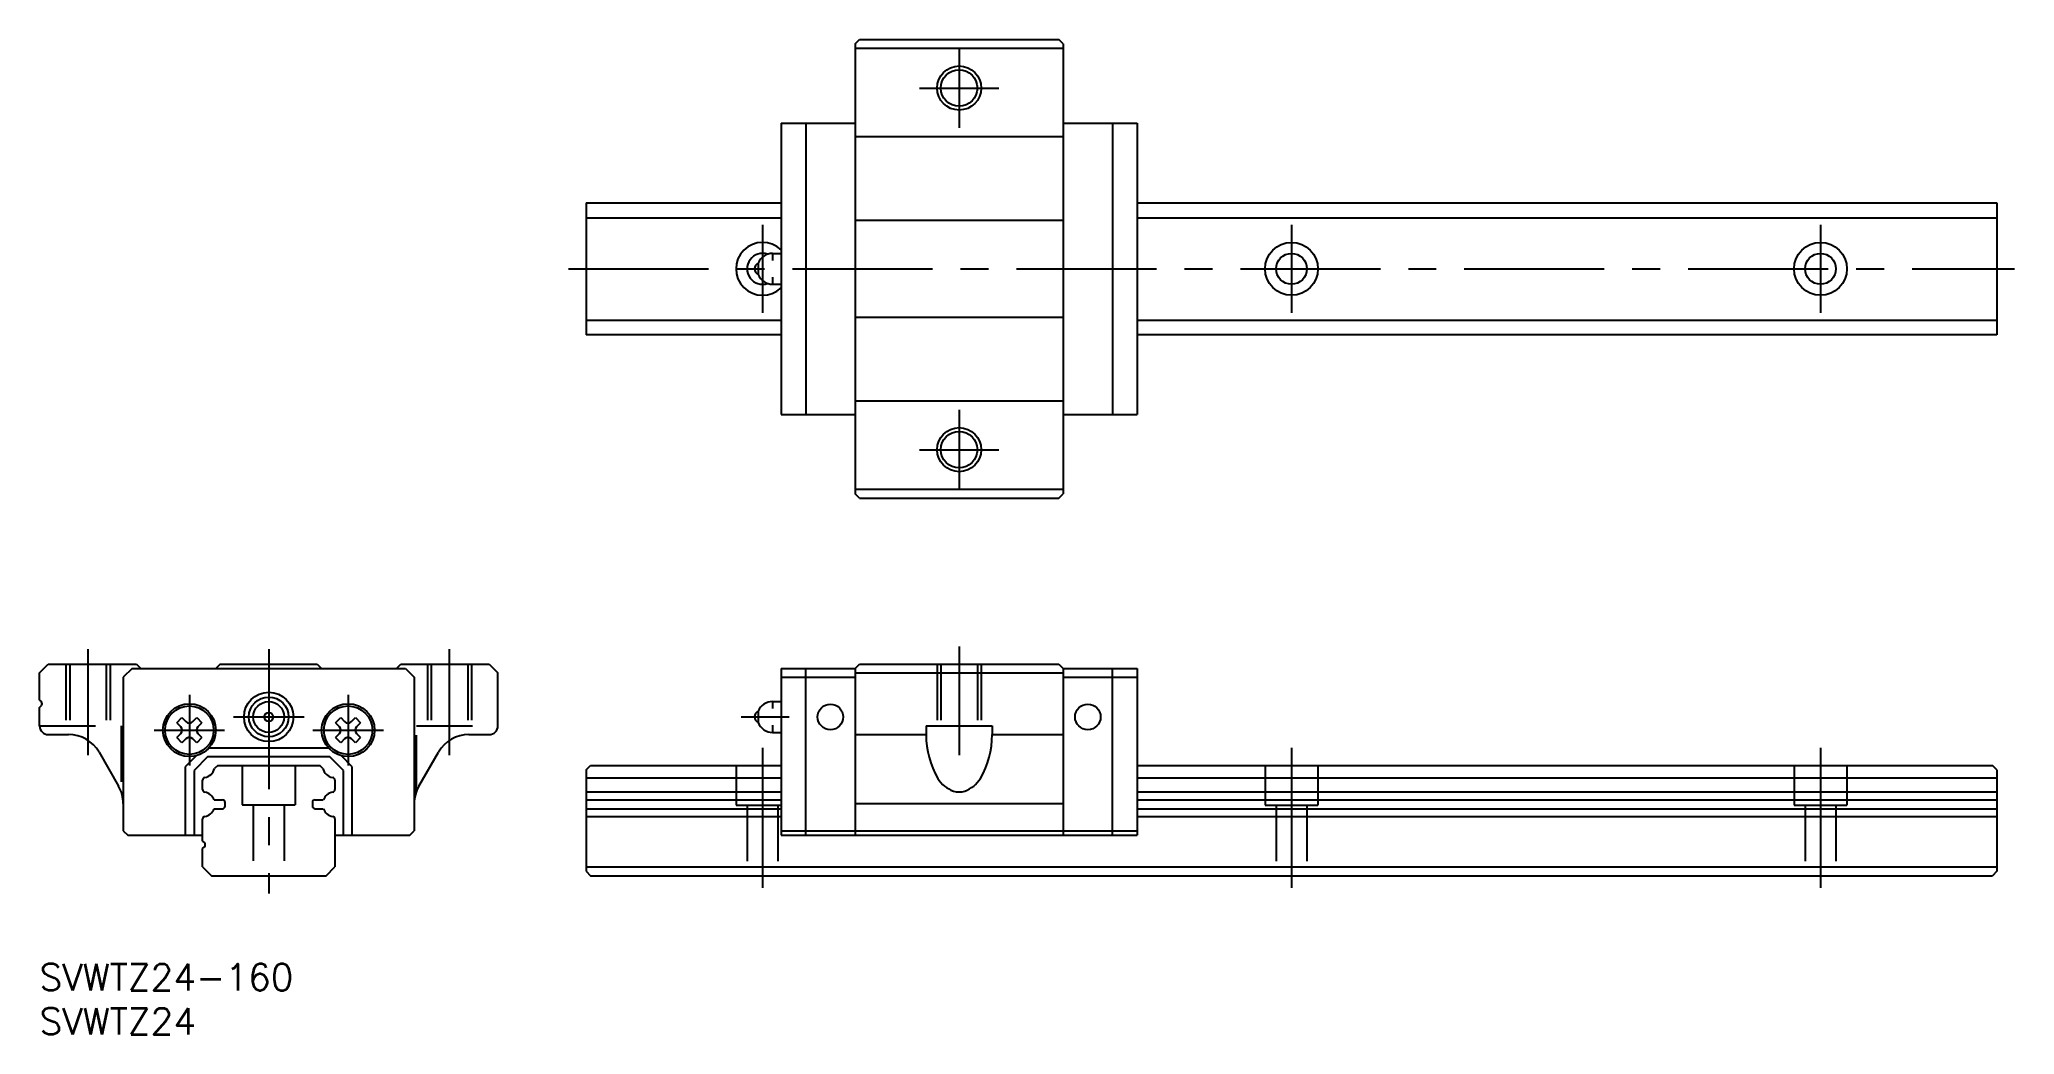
# Model space of a CAD drawing. Extents: x 0 to 224, y -8 to 105.
import ezdxf

# ---------------------------------------------------------------- set-up
doc = ezdxf.new("R2010")
doc.units = 0
doc.header["$LTSCALE"] = 0.5
doc.linetypes.add('CENTER', pattern=[50.8, 31.75, -6.35, 6.35, -6.35])
doc.linetypes.add('DASHED', pattern=[19.05, 12.7, -6.35])
for name, color, linetype in [('MSM_CENTER', 1, 'CENTER'), ('MSM_CONTINUOUS', 7, 'CONTINUOUS'), ('MSM_DASHED', 4, 'DASHED'), ('MSM_NARROW', 5, 'CONTINUOUS'), ('MSM_PART_NUMBER', 7, 'CONTINUOUS')]:
    doc.layers.add(name, color=color, linetype=linetype)
doc.styles.get("Standard").update_dxf_attribs({"font": 'txt.shx', "height": 3, "bigfont": 'bigfont.shx'})

# ---------------------------------------------------------------- blocks, each defined once
blk = doc.blocks.new('*U2')
at = {"layer": 'MSM_PART_NUMBER'}
blk.add_text('SVWTZ24-160', height=3, dxfattribs=at).set_placement((0, -3))
blk = doc.blocks.new('*U3')
at = {"layer": 'MSM_PART_NUMBER'}
blk.add_text('SVWTZ24', height=3, dxfattribs=at).set_placement((0, -8))

msp = doc.modelspace()

# ---------------------------------------------------------------- linework, layer by layer
at = {"layer": 'MSM_CENTER'}
for p, q in [((104.3, 103.8), (104.3, 94.8)), ((99.8, 99.3), (108.8, 99.3)), ((82, 83.8), (82, 73.8)), ((142, 83.8), (142, 73.8)), ((202, 83.8), (202, 73.8)), ((60, 78.8), (224, 78.8)), ((104.3, 62.8), (104.3, 53.8)), ((99.8, 58.3), (108.8, 58.3)), ((104.3, 36), (104.3, 23.67)), ((5.5, 35.67), (5.5, 23.67)), ((26, 35.67), (26, 8)), ((46.5, 23.67), (46.5, 35.67)), ((17, 30.5), (17, 22.5)), ((35, 30.5), (35, 22.5)), ((22, 28), (30, 28)), ((79.6, 28), (85.02, 28)), ((13, 26.5), (21, 26.5)), ((31, 26.5), (39, 26.5)), ((82, 24.5), (82, 8)), ((142, 24.5), (142, 8)), ((202, 24.5), (202, 8))]:
    msp.add_line(p, q, dxfattribs=at)
at = {"layer": 'MSM_CONTINUOUS'}
for p, q in [((92.5, 104.3), (93, 104.8)), ((92.5, 104.3), (92.5, 53.3)), ((92.5, 103.8), (116.1, 103.8)), ((93, 104.8), (115.6, 104.8)), ((116.1, 104.3), (115.6, 104.8)), ((116.1, 104.3), (116.1, 53.3)), ((84.1, 95.3), (84.1, 62.3)), ((84.1, 95.3), (92.5, 95.3)), ((86.9, 95.3), (86.9, 62.3)), ((116.1, 95.3), (124.5, 95.3)), ((121.7, 95.3), (121.7, 62.3)), ((124.5, 95.3), (124.5, 62.3)), ((92.5, 93.8), (116.1, 93.8)), ((62, 86.3), (84.1, 86.3)), ((62, 86.3), (62, 71.3)), ((124.5, 86.3), (222, 86.3)), ((222, 86.3), (222, 71.3)), ((62, 84.59), (84.1, 84.59)), ((92.5, 84.3), (116.1, 84.3)), ((124.5, 84.59), (222, 84.59)), ((81.52, 79.44), (81.52, 78.16)), ((83.15, 80.55), (84.1, 80.55)), ((83.15, 80.55), (83.15, 79.75)), ((83.15, 77.85), (83.15, 77.05)), ((83.15, 77.05), (84.1, 77.05)), ((62, 73), (84.1, 73)), ((116.1, 73.3), (92.5, 73.3)), ((124.5, 73), (222, 73)), ((84.1, 71.3), (62, 71.3)), ((222, 71.3), (124.5, 71.3)), ((116.1, 63.8), (92.5, 63.8)), ((84.1, 62.3), (92.5, 62.3)), ((116.1, 62.3), (124.5, 62.3)), ((116.1, 53.8), (92.5, 53.8)), ((93, 52.8), (92.5, 53.3)), ((93, 52.8), (115.6, 52.8)), ((115.6, 52.8), (116.1, 53.3)), ((0, 33), (1, 34)), ((1, 34), (11, 34)), ((11, 34), (11.5, 33.5)), ((20.5, 34), (20, 33.5)), ((20.5, 34), (31.5, 34)), ((31.5, 34), (32, 33.5)), ((40.5, 33.5), (41, 34)), ((41, 34), (51, 34)), ((51, 34), (52, 33)), ((92.5, 33.5), (93, 34)), ((93, 34), (115.6, 34)), ((115.6, 34), (116.1, 33.5)), ((0, 29.92), (0, 33)), ((10.5, 33.5), (9.5, 32.5)), ((9.5, 32.5), (9.5, 15.1)), ((10.5, 33.5), (41.5, 33.5)), ((41.5, 33.5), (42.5, 32.5)), ((42.5, 32.5), (42.5, 15.1)), ((52, 27), (52, 33)), ((84.1, 33.5), (84.1, 14.6)), ((84.1, 33.5), (92.5, 33.5)), ((84.1, 32.5), (92.5, 32.5)), ((86.9, 14.6), (86.9, 33.5)), ((92.5, 33.5), (92.5, 14.6)), ((92.5, 32.99), (116.1, 32.99)), ((116.1, 33.5), (124.5, 33.5)), ((116.1, 33.5), (116.1, 14.6)), ((116.1, 32.5), (124.5, 32.5)), ((121.7, 14.6), (121.7, 33.5)), ((124.5, 33.5), (124.5, 14.6)), ((0, 29.92), (0.21, 29.71)), ((0, 29.08), (0.21, 29.29)), ((83.15, 29.75), (84.1, 29.75)), ((83.15, 29.75), (83.15, 28.95)), ((0, 27), (0, 29.08)), ((15.58, 27.34), (16.16, 27.92)), ((15.58, 27.34), (16.03, 26.89)), ((16.16, 27.92), (16.61, 27.47)), ((17.39, 27.47), (17.84, 27.92)), ((17.84, 27.92), (18.42, 27.34)), ((17.97, 26.89), (18.42, 27.34)), ((33.58, 27.34), (34.16, 27.92)), ((33.58, 27.34), (34.03, 26.89)), ((34.16, 27.92), (34.61, 27.47)), ((35.39, 27.47), (35.84, 27.92)), ((35.84, 27.92), (36.42, 27.34)), ((35.97, 26.89), (36.42, 27.34)), ((81.52, 28.64), (81.52, 27.36)), ((83.15, 27.05), (83.15, 26.25)), ((100.55, 27), (108.05, 27)), ((100.55, 27), (100.55, 26)), ((108.05, 27), (108.05, 26)), ((1, 26), (3.29, 26)), ((16.03, 26.11), (15.58, 25.66)), ((16.16, 25.08), (15.58, 25.66)), ((16.61, 25.53), (16.16, 25.08)), ((17.84, 25.08), (17.39, 25.53)), ((18.42, 25.66), (17.84, 25.08)), ((18.42, 25.66), (17.97, 26.11)), ((34.03, 26.11), (33.58, 25.66)), ((34.16, 25.08), (33.58, 25.66)), ((34.61, 25.53), (34.16, 25.08)), ((35.84, 25.08), (35.39, 25.53)), ((36.42, 25.66), (35.84, 25.08)), ((36.42, 25.66), (35.97, 26.11)), ((48.71, 26), (51, 26)), ((83.15, 26.25), (84.1, 26.25)), ((92.5, 26), (100.55, 26)), ((108.05, 26), (116.1, 26)), ((6.75, 24), (8.96, 20.17)), ((17.8, 23.61), (16.53, 22.33)), ((19.11, 23.5), (17.53, 21.92)), ((19.11, 23.5), (32.9, 23.5)), ((19.24, 24.5), (32.76, 24.5)), ((20.21, 22.5), (19.86, 22.15)), ((20.21, 22.5), (31.79, 22.5)), ((32.14, 22.15), (31.79, 22.5)), ((34.48, 21.92), (32.9, 23.5)), ((35.48, 22.33), (34.2, 23.61)), ((43.04, 20.17), (45.25, 24)), ((62, 22), (62.5, 22.5)), ((62.5, 22.5), (84.1, 22.5)), ((124.5, 22.5), (221.5, 22.5)), ((222, 22), (221.5, 22.5)), ((16.53, 22.33), (16.53, 14.6)), ((17.53, 21.92), (17.53, 14.6)), ((18.5, 19.77), (18.5, 20.83)), ((33.5, 20.83), (33.5, 19.77)), ((34.48, 14.6), (34.48, 21.92)), ((35.48, 14.6), (35.48, 22.33)), ((62, 22), (62, 10.5)), ((62, 21.1), (84.1, 21.1)), ((124.5, 21.1), (222, 21.1)), ((222, 22), (222, 10.5)), ((19.81, 18.6), (20.75, 18.6)), ((21.05, 17.9), (21.05, 18.3)), ((30.95, 18.3), (30.95, 17.9)), ((31.25, 18.6), (32.19, 18.6)), ((62, 19.5), (84.1, 19.5)), ((62, 18.6), (84.1, 18.6)), ((92.5, 18.17), (116.1, 18.17)), ((124.5, 19.5), (222, 19.5)), ((124.5, 18.6), (222, 18.6)), ((18.5, 13.92), (18.5, 16.43)), ((19.81, 17.6), (20.75, 17.6)), ((31.25, 17.6), (32.19, 17.6)), ((33.5, 16.43), (33.5, 11)), ((62, 17.6), (84.1, 17.6)), ((62, 16.7), (84.1, 16.7)), ((124.5, 17.6), (222, 17.6)), ((124.5, 16.7), (222, 16.7)), ((9.5, 15.1), (10, 14.6)), ((10, 14.6), (18.5, 14.6)), ((18.5, 13.92), (18.71, 13.71)), ((33.5, 14.6), (42, 14.6)), ((42, 14.6), (42.5, 15.1)), ((84.1, 15.1), (124.5, 15.1)), ((84.1, 14.6), (124.5, 14.6)), ((92.5, 15.1), (116.1, 15.1)), ((18.5, 13.08), (18.71, 13.29)), ((18.5, 11), (18.5, 13.08)), ((18.5, 11), (19.5, 10)), ((19.5, 10), (32.5, 10)), ((32.5, 10), (33.5, 11)), ((62, 11), (222, 11)), ((62, 10.5), (62.5, 10)), ((62.5, 10), (221.5, 10)), ((222, 10.5), (221.5, 10))]:
    msp.add_line(p, q, dxfattribs=at)
for centre, radius in [((104.3, 99.3), 2.07), ((142, 78.8), 3), ((202, 78.8), 3), ((142, 78.8), 1.75), ((202, 78.8), 1.75), ((104.3, 58.3), 2.07), ((17, 26.5), 3), ((17, 26.5), 2.75), ((26, 28), 2.8), ((26, 28), 2.25), ((26, 28), 1.75), ((35, 26.5), 3), ((35, 26.5), 2.75), ((89.7, 28), 1.45), ((118.9, 28), 1.45), ((26, 28), 0.5)]:
    msp.add_circle(centre, radius, dxfattribs=at)
for centre, radius, start, end in [((82, 78.8), 3, 45.511, 314.489), ((82, 78.8), 1.75, 70.7747, 289.219), ((81.8, 78.8), 0.7, 113.3799, 246.62), ((83.15, 78.8), 1.75, 90, 158.4596), ((83.15, 78.8), 1.75, 201.5404, 270), ((0, 29.5), 0.3, 314.9998, 45.0003), ((83.15, 28), 1.75, 90, 158.4596), ((1, 27), 1, 180, 270), ((15.64, 26.5), 0.55, 315.0001, 44.9999), ((17, 27.86), 0.55, 225, 315), ((18.36, 26.5), 0.55, 135, 225), ((33.64, 26.5), 0.55, 315.0001, 44.9999), ((35, 27.86), 0.55, 225, 315), ((36.36, 26.5), 0.55, 135, 225), ((51, 27), 1, 270, 0), ((81.8, 28), 0.7, 113.3799, 246.62), ((83.15, 28), 1.75, 201.5404, 270), ((3.29, 22), 4, 30, 89.9999), ((17, 25.14), 0.55, 45, 135), ((35, 25.14), 0.55, 45, 135), ((48.71, 22), 4, 90, 150), ((110.46, 26), 9.91, 180, 210.1361), ((98.14, 26), 9.91, 329.8638, 359.9999), ((5.5, 18.17), 4, 0.0001, 30), ((18.8, 20.83), 0.3, 100.1643, 180), ((18.5, 22.5), 1.4, 280.1642, 345.5225), ((33.5, 22.5), 1.4, 194.4775, 259.8358), ((33.2, 20.83), 0.3, 0, 79.8356), ((46.5, 18.17), 4, 149.9999, 179.9999), ((104.81, 22.84), 3.44, 211.8975, 250.249), ((103.79, 22.84), 3.44, 289.7509, 328.1024), ((18.8, 19.77), 0.3, 180, 259.8357), ((18.5, 18.1), 1.4, 20.9249, 79.8358), ((20.75, 18.3), 0.3, 0, 90), ((31.25, 18.3), 0.3, 90, 180), ((33.5, 18.1), 1.4, 100.1642, 159.0752), ((33.2, 19.77), 0.3, 280.1644, 0), ((104.3, 21.7), 2.2, 252.7665, 287.2335), ((18.8, 16.43), 0.3, 100.1643, 180), ((18.5, 18.1), 1.4, 280.1642, 339.0751), ((20.75, 17.9), 0.3, 270, 0), ((31.25, 17.9), 0.3, 180, 270), ((33.5, 18.1), 1.4, 200.9248, 259.8358), ((33.2, 16.43), 0.3, 0, 79.8356), ((18.5, 13.5), 0.3, 314.9995, 45.0005)]:
    msp.add_arc(centre, radius, start, end, dxfattribs=at)
at = {"layer": 'MSM_DASHED'}
for p, q in [((3, 34), (3, 27)), ((3.43, 34), (3.43, 27)), ((7.57, 34), (7.57, 27)), ((8, 34), (8, 27)), ((44, 34), (44, 27)), ((44.43, 34), (44.43, 27)), ((48.57, 34), (48.57, 27)), ((49, 34), (49, 27)), ((101.8, 34), (101.8, 27)), ((102.24, 34), (102.24, 27)), ((106.37, 34), (106.37, 27)), ((106.8, 34), (106.8, 27)), ((0, 27), (9.25, 27)), ((9.25, 27), (9.25, 19.57)), ((42.75, 27), (52, 27)), ((42.75, 19.57), (42.75, 27)), ((23, 22.53), (23, 18.03)), ((29, 22.5), (29, 18.03)), ((79, 22.5), (79, 18)), ((139, 22.5), (139, 18)), ((145, 22.5), (145, 18)), ((199, 22.5), (199, 18)), ((205, 22.5), (205, 18)), ((23, 18.03), (29, 18.03)), ((24.25, 18.03), (24.25, 10)), ((27.75, 18.03), (27.75, 10)), ((79, 18), (84.1, 18)), ((80.25, 18), (80.25, 10)), ((83.75, 18), (83.75, 10)), ((139, 18), (145, 18)), ((140.25, 18), (140.25, 10)), ((143.75, 18), (143.75, 10)), ((199, 18), (205, 18)), ((200.25, 18), (200.25, 10)), ((203.75, 18), (203.75, 10))]:
    msp.add_line(p, q, dxfattribs=at)
at = {"layer": 'MSM_NARROW'}
for centre in [(104.3, 99.3), (104.3, 58.3)]:
    msp.add_circle(centre, 2.5, dxfattribs=at)

# ---------------------------------------------------------------- block references
at = {"layer": 'MSM_CONTINUOUS'}
for name in ['*U2', '*U3']:
    msp.add_blockref(name, (0, 0), dxfattribs=at)

doc.saveas('drawing.dxf')
